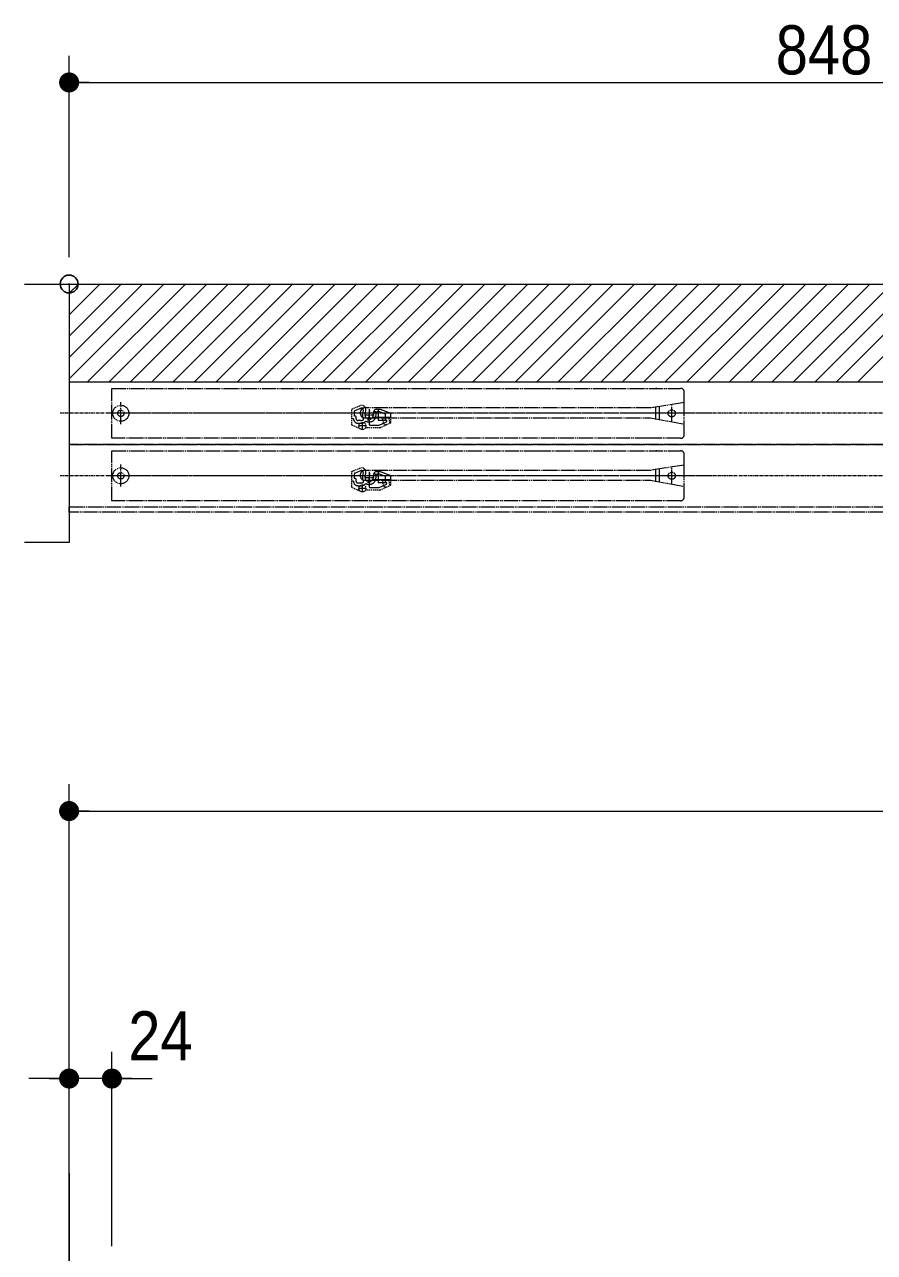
# Model space of a CAD drawing. Units: millimetres, scale not verified. Extents: x -4547 to 4547, y -2305 to 2305.
# Drawn here: x -3218 to -2741, y 673 to 1361 of the extents above; entities that cross this region are included whole.
import ezdxf
from ezdxf.enums import TextEntityAlignment as Align

# ---------------------------------------------------------------- set-up
doc = ezdxf.new("R2010")
doc.units = ezdxf.units.MM
doc.header["$LTSCALE"] = 20
doc.header["$PDMODE"] = 32
doc.header["$PDSIZE"] = 10
for name, pattern in [('USER1', [1.11, 0.71, -0.4]), ('USER2', [2.91, 1.76, -0.4, 0.35, -0.4]), ('USER3', [10.5, 8, -0.5, 0.5, -0.5, 0.5, -0.5])]:
    doc.linetypes.add(name, pattern=pattern)
for name, color, linetype, lineweight in [('0-1_2寸法-1', 7, 'Continuous', 15), ('0-2_0', 7, 'Continuous', 25), ('0-4_2寸法-2', 7, 'Continuous', 15), ('0-5_3一般', 7, 'Continuous', 15)]:
    doc.layers.add(name, color=color, linetype=linetype, lineweight=lineweight)
doc.layers.add('0-3_Defpoints', color=7, linetype='Continuous')
doc.styles.add('ＭＳ Ｐゴシック', font='')
doc.styles.get('ＭＳ Ｐゴシック').set_extended_font_data('MS PGothic')

# ---------------------------------------------------------------- blocks, each defined once
blk = doc.blocks.new('_Dot')
at = {"layer": '0-2_0'}
blk.add_line((-10, 0), (-20, 0), dxfattribs=at)
for points in [[(0, 0), (-10, 0), (-9.92, 1.25)], [(0, 0), (-9.92, -1.25), (-10, 0)], [(0, 0), (-9.92, 1.25), (-9.69, 2.49)], [(0, 0), (-9.69, -2.49), (-9.92, -1.25)], [(0, 0), (-9.69, 2.49), (-9.3, 3.68)], [(0, 0), (-9.3, -3.68), (-9.69, -2.49)], [(0, 0), (-9.3, 3.68), (-8.76, 4.82)], [(0, 0), (-8.76, -4.82), (-9.3, -3.68)], [(0, 0), (-8.76, 4.82), (-8.09, 5.88)], [(0, 0), (-8.09, -5.88), (-8.76, -4.82)], [(0, 0), (-8.09, 5.88), (-7.29, 6.85)], [(0, 0), (-7.29, -6.85), (-8.09, -5.88)], [(0, 0), (-7.29, 6.85), (-6.37, 7.71)], [(0, 0), (-6.37, -7.71), (-7.29, -6.85)], [(0, 0), (-6.37, 7.71), (-5.36, 8.44)], [(0, 0), (-5.36, -8.44), (-6.37, -7.71)], [(0, 0), (-5.36, 8.44), (-4.26, 9.05)], [(0, 0), (-4.26, -9.05), (-5.36, -8.44)], [(0, 0), (-4.26, 9.05), (-3.09, 9.51)], [(0, 0), (-3.09, -9.51), (-4.26, -9.05)], [(0, 0), (-3.09, 9.51), (-1.87, 9.82)], [(0, 0), (-1.87, -9.82), (-3.09, -9.51)], [(0, 0), (-1.87, 9.82), (-0.63, 9.98)], [(0, 0), (-0.63, -9.98), (-1.87, -9.82)], [(0, 0), (-0.63, 9.98), (0.63, 9.98)], [(0, 0), (0.63, -9.98), (-0.63, -9.98)], [(0, 0), (0.63, 9.98), (1.87, 9.82)], [(0, 0), (1.87, 9.82), (3.09, 9.51)], [(0, 0), (3.09, 9.51), (4.26, 9.05)], [(0, 0), (4.26, 9.05), (5.36, 8.44)], [(0, 0), (5.36, 8.44), (6.37, 7.71)], [(0, 0), (6.37, 7.71), (7.29, 6.85)], [(0, 0), (7.29, 6.85), (8.09, 5.88)], [(0, 0), (8.09, 5.88), (8.76, 4.82)], [(0, 0), (8.76, 4.82), (9.3, 3.68)], [(0, 0), (9.3, 3.68), (9.69, 2.49)], [(0, 0), (9.69, 2.49), (9.92, 1.25)], [(0, 0), (9.92, 1.25), (10, 0)], [(0, 0), (1.87, -9.82), (0.63, -9.98)], [(0, 0), (3.09, -9.51), (1.87, -9.82)], [(0, 0), (4.26, -9.05), (3.09, -9.51)], [(0, 0), (5.36, -8.44), (4.26, -9.05)], [(0, 0), (6.37, -7.71), (5.36, -8.44)], [(0, 0), (7.29, -6.85), (6.37, -7.71)], [(0, 0), (8.09, -5.88), (7.29, -6.85)], [(0, 0), (8.76, -4.82), (8.09, -5.88)], [(0, 0), (9.3, -3.68), (8.76, -4.82)], [(0, 0), (9.69, -2.49), (9.3, -3.68)], [(0, 0), (9.92, -1.25), (9.69, -2.49)], [(0, 0), (10, 0), (9.92, -1.25)]]:
    blk.add_solid(points, dxfattribs=at)
blk = doc.blocks.new('グループ-7')
at = {"layer": '0-5_3一般', "linetype": 'USER1'}
for p, q in [((-33874, 23338.1), (-33782.5, 23375.1)), ((-33874, 23178.3), (-33874, 23338.1)), ((-33874, 23158.2), (-33874, 23178.3)), ((-33774.1, 23113.5), (-33874, 23158.2)), ((-33558, 23128.3), (-33487.5, 23161.3)), ((-33518.2, 23241.3), (-33458.3, 23241.3)), ((-33487.5, 23161.3), (-33496.1, 23161.3)), ((-33487.5, 23161.3), (-33434.1, 23186.3)), ((-33434.1, 23186.3), (-33434.1, 23244.4)), ((-33558, 23128.3), (-33719.2, 23128.3))]:
    blk.add_line(p, q, dxfattribs=at)
at = {"layer": '0-5_3一般', "linetype": 'USER3'}
for p, q in [((-33844, 23258.3), (-33844, 23311.1)), ((-33837.8, 23320.4), (-33771.3, 23347.3)), ((-33744.1, 23325.3), (-33751.9, 23281.2)), ((-33606.9, 23306.2), (-33625.7, 23306.2)), ((-33604.4, 23254.3), (-33596.7, 23297.9)), ((-33854, 23228.3), (-33874, 23228.3)), ((-33834, 23258.3), (-33844, 23258.3)), ((-33824, 23228.3), (-33824, 23248.3)), ((-33773.2, 23208.3), (-33804, 23208.3)), ((-33804, 23178.3), (-33773.2, 23178.3)), ((-33709.6, 23148.3), (-33798.1, 23148.3)), ((-33754, 23105.2), (-33754, 23190.9)), ((-33678, 23182.9), (-33678, 23168.3))]:
    blk.add_line(p, q, dxfattribs=at)
at = {"layer": '0-5_3一般'}
for p, q in [((-33722.4, 23276), (-33714.6, 23320.1)), ((-33634.2, 23258.1), (-33625.7, 23306.2)), ((-33595.6, 23336.2), (-33554.1, 23336.2)), ((-33574.1, 23244.4), (-33574.1, 23336.2)), ((-33554.1, 23336.2), (-33434.1, 23292.3)), ((-33434.1, 23244.4), (-33434.1, 23292.3)), ((-33434.1, 23244.4), (-33639.9, 23244.4)), ((-33706, 23118.5), (-33705.8, 23118.5))]:
    blk.add_line(p, q, dxfattribs=at)
at = {"layer": '0-5_3一般', "linetype": 'USER2'}
for p, q in [((-33688.2, 23210.7), (-33668.4, 23322.7)), ((-33678, 23334.8), (-33678, 23192.3)), ((-33623, 23268.1), (-33730, 23268.1))]:
    blk.add_line(p, q, dxfattribs=at)
at = {"layer": '0-5_3一般'}
blk.add_lwpolyline([(-33625.7, 23306.2), (-33624.8, 23311.2), (-33624.7, 23311.9)], dxfattribs=at)
at = {"layer": '0-5_3一般', "linetype": 'USER3'}
for points in [[(-33489.7, 23214.4), (-33493.7, 23214.4), (-33493.7, 23282.2), (-33559.4, 23306.2), (-33586.8, 23306.2)], [(-33578.9, 23306.2), (-33578.9, 23214.4), (-33493.7, 23214.4)], [(-33668, 23158.3), (-33564.6, 23158.3), (-33485.4, 23195.4)]]:
    blk.add_lwpolyline(points, dxfattribs=at)
at = {"layer": '0-5_3一般', "linetype": 'USER1'}
blk.add_circle((-33754, 23148.1), 40, dxfattribs=at)
at = {"layer": '0-5_3一般', "linetype": 'USER3'}
for centre, radius, start, end in [((-33834, 23311.1), 10, 112, 180), ((-33763.8, 23328.7), 20, 350, 112), ((-33678, 23268.1), 75, 170, 210.61044), ((-33607.3, 23296.2), 10, 350, 90), ((-33586.8, 23296.2), 10, 89.99311, 170), ((-33804, 23228.3), 50, 180, 270), ((-33834, 23248.3), 10, 0, 90), ((-33804, 23228.3), 20, 180, 270), ((-33773.2, 23258.3), 50, 270, 303.37232), ((-33773.2, 23258.3), 80, 270, 315.84838), ((-33751.2, 23224.9), 10, 303.37232, 30.61044), ((-33678, 23267.3), 75, 239.77183, 350), ((-33668, 23182.9), 10, 96.75633, 180), ((-33668, 23168.3), 10, 180, 270), ((-33489.7, 23204.4), 10, 295.10112, 90)]:
    blk.add_arc(centre, radius, start, end, dxfattribs=at)
at = {"layer": '0-5_3一般', "linetype": 'USER1'}
for centre, radius, start, end in [((-33763.8, 23328.7), 50, 25.22133, 112), ((-33678, 23268.1), 45, 218.64617, 321.35383), ((-33518.2, 23231.3), 10, 90, 199.43506), ((-33754, 23148.1), 240, 7.33283, 19.43506), ((-33496.1, 23181.3), 20, 187.33283, 270), ((-33754, 23148.1), 310, 6.06524, 17.49336)]:
    blk.add_arc(centre, radius, start, end, dxfattribs=at)
at = {"layer": '0-5_3一般'}
for centre, radius, start, end in [((-33678, 23268.1), 45, 170, 218.64617), ((-33763.8, 23328.7), 50, 350, 25.22133), ((-33595.3, 23306.3), 29.9, 169.32488, 170.67512), ((-33595.3, 23306.3), 29.9, 89.79203, 169.32488), ((-33678, 23268.1), 45, 321.35383, 347.13707)]:
    blk.add_arc(centre, radius, start, end, dxfattribs=at)
blk = doc.blocks.new('グループ-8')
at = {"layer": '0-5_3一般', "linetype": 'USER1'}
for p, q in [((-33874, 22638.1), (-33782.5, 22675.1)), ((-33874, 22478.3), (-33874, 22638.1)), ((-33874, 22458.2), (-33874, 22478.3)), ((-33774.1, 22413.5), (-33874, 22458.2)), ((-33558, 22428.3), (-33487.5, 22461.3)), ((-33518.2, 22541.3), (-33458.3, 22541.3)), ((-33487.5, 22461.3), (-33496.1, 22461.3)), ((-33487.5, 22461.3), (-33434.1, 22486.3)), ((-33434.1, 22486.3), (-33434.1, 22544.4)), ((-33558, 22428.3), (-33719.2, 22428.3))]:
    blk.add_line(p, q, dxfattribs=at)
at = {"layer": '0-5_3一般', "linetype": 'USER3'}
for p, q in [((-33844, 22558.3), (-33844, 22611.1)), ((-33837.8, 22620.4), (-33771.3, 22647.3)), ((-33744.1, 22625.3), (-33751.9, 22581.2)), ((-33606.9, 22606.2), (-33625.7, 22606.2)), ((-33604.4, 22554.3), (-33596.7, 22597.9)), ((-33559.4, 22606.2), (-33586.8, 22606.2)), ((-33578.9, 22606.2), (-33578.9, 22514.4)), ((-33493.7, 22582.2), (-33559.4, 22606.2)), ((-33854, 22528.3), (-33874, 22528.3)), ((-33834, 22558.3), (-33844, 22558.3)), ((-33824, 22528.3), (-33824, 22548.3)), ((-33773.2, 22508.3), (-33804, 22508.3)), ((-33804, 22478.3), (-33773.2, 22478.3)), ((-33709.6, 22448.3), (-33798.1, 22448.3)), ((-33754, 22405.2), (-33754, 22490.9)), ((-33678, 22482.9), (-33678, 22468.3)), ((-33668, 22458.3), (-33564.6, 22458.3)), ((-33578.9, 22514.4), (-33493.7, 22514.4)), ((-33564.6, 22458.3), (-33485.4, 22495.4)), ((-33493.7, 22514.4), (-33493.7, 22582.2)), ((-33489.7, 22514.4), (-33493.7, 22514.4))]:
    blk.add_line(p, q, dxfattribs=at)
at = {"layer": '0-5_3一般'}
for p, q in [((-33722.4, 22576), (-33714.6, 22620.1)), ((-33634.2, 22558.1), (-33625.7, 22606.2)), ((-33625.7, 22606.2), (-33624.8, 22611.2)), ((-33624.8, 22611.2), (-33624.7, 22611.9)), ((-33595.6, 22636.2), (-33554.1, 22636.2)), ((-33574.1, 22544.4), (-33574.1, 22636.2)), ((-33554.1, 22636.2), (-33434.1, 22592.3)), ((-33434.1, 22544.4), (-33434.1, 22592.3)), ((-33434.1, 22544.4), (-33639.9, 22544.4)), ((-33706, 22418.5), (-33705.8, 22418.5))]:
    blk.add_line(p, q, dxfattribs=at)
at = {"layer": '0-5_3一般', "linetype": 'USER2'}
for p, q in [((-33688.2, 22510.7), (-33668.4, 22622.7)), ((-33678, 22634.8), (-33678, 22492.3)), ((-33623, 22568.1), (-33730, 22568.1))]:
    blk.add_line(p, q, dxfattribs=at)
at = {"layer": '0-5_3一般', "linetype": 'USER1'}
blk.add_circle((-33754, 22448.1), 40, dxfattribs=at)
at = {"layer": '0-5_3一般', "linetype": 'USER3'}
for centre, radius, start, end in [((-33834, 22611.1), 10, 112, 180), ((-33763.8, 22628.7), 20, 350, 112), ((-33607.3, 22596.2), 10, 350, 90), ((-33586.8, 22596.2), 10, 89.99311, 170), ((-33804, 22528.3), 50, 180, 270), ((-33834, 22548.3), 10, 0, 90), ((-33804, 22528.3), 20, 180, 270), ((-33773.2, 22558.3), 50, 270, 303.37232), ((-33773.2, 22558.3), 80, 270, 315.84838), ((-33678, 22568.1), 75, 170, 210.61044), ((-33751.2, 22524.9), 10, 303.37232, 30.61044), ((-33678, 22567.3), 75, 239.77183, 350), ((-33668, 22482.9), 10, 96.75633, 180), ((-33668, 22468.3), 10, 180, 270), ((-33489.7, 22504.4), 10, 295.10112, 90)]:
    blk.add_arc(centre, radius, start, end, dxfattribs=at)
at = {"layer": '0-5_3一般', "linetype": 'USER1'}
for centre, radius, start, end in [((-33763.8, 22628.7), 50, 25.22133, 112), ((-33678, 22568.1), 45, 218.64617, 321.35383), ((-33518.2, 22531.3), 10, 90, 199.43506), ((-33754, 22448.1), 240, 7.33283, 19.43506), ((-33496.1, 22481.3), 20, 187.33283, 270), ((-33754, 22448.1), 310, 6.06524, 17.49336)]:
    blk.add_arc(centre, radius, start, end, dxfattribs=at)
at = {"layer": '0-5_3一般'}
for centre, radius, start, end in [((-33763.8, 22628.7), 50, 350, 25.22133), ((-33595.3, 22606.3), 29.9, 169.32488, 170.67512), ((-33595.3, 22606.3), 29.9, 89.79203, 169.32488), ((-33678, 22568.1), 45, 170, 218.64617), ((-33678, 22568.1), 45, 321.35383, 347.13707)]:
    blk.add_arc(centre, radius, start, end, dxfattribs=at)
blk = doc.blocks.new('グループ-11')
at = {"layer": '0-5_3一般'}
for p, q in [((-37544, 24740), (-37044, 24740)), ((-37044, 24740), (-37044, 23640)), ((-37044, 24740), (-20084, 24740)), ((-37044, 22000), (-37044, 21840)), ((-37044, 21840), (-37544, 21840))]:
    blk.add_line(p, q, dxfattribs=at)
at = {"layer": '0-5_3一般', "lineweight": 5}
for p, q in [((-37044, 24636), (-36940, 24740)), ((-37044, 24396), (-36700, 24740)), ((-37044, 24156), (-36460, 24740)), ((-37044, 23916), (-36220, 24740)), ((-37044, 23676), (-35980, 24740)), ((-36840, 23640), (-35740, 24740)), ((-36600, 23640), (-35500, 24740)), ((-36360, 23640), (-35260, 24740)), ((-36120, 23640), (-35020, 24740)), ((-35880, 23640), (-34780, 24740)), ((-35640, 23640), (-34540, 24740)), ((-35400, 23640), (-34300, 24740)), ((-35160, 23640), (-34060, 24740)), ((-34920, 23640), (-33820, 24740)), ((-34680, 23640), (-33580, 24740)), ((-34440, 23640), (-33340, 24740)), ((-34200, 23640), (-33100, 24740)), ((-33960, 23640), (-32860, 24740)), ((-33720, 23640), (-32620, 24740)), ((-33480, 23640), (-32380, 24740)), ((-33240, 23640), (-32140, 24740)), ((-33000, 23640), (-31900, 24740)), ((-32760, 23640), (-31660, 24740)), ((-32520, 23640), (-31420, 24740)), ((-32280, 23640), (-31180, 24740)), ((-32040, 23640), (-30940, 24740)), ((-31800, 23640), (-30700, 24740)), ((-31560, 23640), (-30460, 24740)), ((-31320, 23640), (-30220, 24740)), ((-31080, 23640), (-29980, 24740)), ((-30840, 23640), (-29740, 24740)), ((-30600, 23640), (-29500, 24740)), ((-30360, 23640), (-29260, 24740)), ((-30120, 23640), (-29020, 24740)), ((-29880, 23640), (-28780, 24740)), ((-29640, 23640), (-28540, 24740)), ((-29400, 23640), (-28300, 24740)), ((-29160, 23640), (-28060, 24740)), ((-28920, 23640), (-27820, 24740)), ((-28680, 23640), (-27580, 24740)), ((-28440, 23640), (-27340, 24740)), ((-28200, 23640), (-27100, 24740))]:
    blk.add_line(p, q, dxfattribs=at)
at = {"layer": '0-5_3一般', "linetype": 'USER3'}
for p, q in [((11786, 23640), (-37044, 23640)), ((-37044, 23640), (-37044, 22940)), ((-36564, 23570), (-31798.6, 23570)), ((-36564, 23010.1), (-36564, 23570)), ((-31798.6, 23570), (-30184, 23570)), ((-30452.3, 23570), (-30464, 23570)), ((-36464, 23167.8), (-36464, 23415.2)), ((-36464, 23167.8), (-36464, 23415.2)), ((-30144, 23410), (-30524, 23350)), ((-30144, 23374.8), (-30144, 23530)), ((-29827.6, 23290), (-36608.8, 23290)), ((-33774, 23280), (-33774, 23310)), ((-30524, 23350), (-33734, 23350)), ((-30464, 23222), (-30464, 23368)), ((-30424, 23365.8), (-30424, 23221.6)), ((-30284, 23199), (-30284, 23377.8)), ((-30144, 23050.1), (-30144, 23374.8)), ((-33734, 23240), (-30524, 23240)), ((-30524, 23240), (-30144, 23170)), ((-30538.6, 23010.1), (-36564, 23010.1)), ((-30184, 23010.1), (-30538.6, 23010.1)), ((-37044, 22940), (11786, 22940)), ((-36564, 22310.1), (-36564, 22870)), ((-36564, 22870), (-31798.6, 22870)), ((-31798.6, 22870), (-30184, 22870)), ((-30452.3, 22870), (-30464, 22870)), ((-30144, 22674.8), (-30144, 22830)), ((-29827.6, 22590), (-36608.8, 22590)), ((-36464, 22467.8), (-36464, 22715.2)), ((-36464, 22467.8), (-36464, 22715.2)), ((-33774, 22580), (-33774, 22610)), ((-30524, 22650), (-33734, 22650)), ((-30144, 22710), (-30524, 22650)), ((-30464, 22522), (-30464, 22668)), ((-30424, 22665.8), (-30424, 22521.6)), ((-30284, 22499), (-30284, 22677.8)), ((-30144, 22350.1), (-30144, 22674.8)), ((-33734, 22540), (-30524, 22540)), ((-30524, 22540), (-30144, 22470)), ((-30538.6, 22310.1), (-36564, 22310.1)), ((-30184, 22310.1), (-30538.6, 22310.1))]:
    blk.add_line(p, q, dxfattribs=at)
at = {"layer": '0-5_3一般', "linetype": 'USER2'}
for p, q in [((11886, 23290), (-37144, 23290)), ((11886, 22590), (-37144, 22590))]:
    blk.add_line(p, q, dxfattribs=at)
at = {"layer": '0-5_3一般'}
for points in [[(-37044, 24740), (-37044, 24660), (-37044, 22000)], [(-20084, 24740), (-20084, 23640), (-37044, 23640)]]:
    blk.add_lwpolyline(points, dxfattribs=at)
at = {"layer": '0-5_3一般', "linetype": 'USER3'}
for points in [[(11786, 22940), (-37044, 22940), (-37044, 22240), (11786, 22240)], [(11786, 22180), (-37044, 22180), (-37044, 22240), (11786, 22240)]]:
    blk.add_lwpolyline(points, close=True, dxfattribs=at)
for centre, radius in [((-36464, 23290), 90), ((-36464, 23290), 36), ((-30284, 23290), 40), ((-36464, 22590), 90), ((-36464, 22590), 36), ((-30284, 22590), 40)]:
    blk.add_circle(centre, radius, dxfattribs=at)
for centre, start, end in [((-30184, 23530), 0, 90), ((-33734, 23310), 90, 180), ((-33734, 23280), 180, 270), ((-30184, 23050.1), 270, 0), ((-30184, 22830), 0, 90), ((-33734, 22610), 90, 180), ((-33734, 22580), 180, 270), ((-30184, 22350.1), 270, 0)]:
    blk.add_arc(centre, 40, start, end, dxfattribs=at)
at = {"layer": '0-5_3一般'}
for name in ['グループ-7', 'グループ-8']:
    blk.add_blockref(name, (0, 0), dxfattribs=at)
blk = doc.blocks.new('グループ-13')
at = {"layer": '0-5_3一般'}
blk.add_line((-37044, 14770), (-37044, 13710), dxfattribs=at)
blk.add_lwpolyline([(11796, 14770), (11796, 13710), (-37044, 13710), (-37044, 14770)], dxfattribs=at)

msp = doc.modelspace()

# ---------------------------------------------------------------- linework, layer by layer
at = {"layer": '0-1_2寸法-1'}
for p, q in [((-3192.82, 1230.61), (-3192.82, 1343.63)), ((-3181.57, 1328.63), (-2356.08, 1328.63)), ((-3192.82, 785.11), (-3192.82, 935.11)), ((-3181.57, 920.11), (-762.08, 920.11))]:
    msp.add_line(p, q, dxfattribs=at)
at = {"layer": '0-3_Defpoints'}
for p in [(-3192.82, 1215.61), (-3192.82, 770.11)]:
    msp.add_point(p, dxfattribs=at)
at = {"layer": '0-4_2寸法-2'}
for p, q in [((-3192.82, 677.11), (-3192.82, 785.11)), ((-3168.82, 676.11), (-3168.82, 785.11)), ((-3204.08, 770.11), (-3215.33, 770.11)), ((-3168.82, 770.11), (-3192.82, 770.11)), ((-3157.57, 770.11), (-3146.31, 770.11))]:
    msp.add_line(p, q, dxfattribs=at)

# ---------------------------------------------------------------- block references
at = {"layer": '0-1_2寸法-1', "xscale": 0.5627563, "yscale": 0.5627563, "rotation": 180}
for p in [(-3192.82, 1328.63), (-3192.82, 920.11)]:
    msp.add_blockref('_Dot', p, dxfattribs=at)
at = {"layer": '0-4_2寸法-2', "xscale": 0.5627563, "yscale": 0.5627563}
msp.add_blockref('_Dot', (-3192.82, 770.11), dxfattribs=at)
at = {"layer": '0-4_2寸法-2', "xscale": 0.5627563, "yscale": 0.5627563, "rotation": 180}
msp.add_blockref('_Dot', (-3168.82, 770.11), dxfattribs=at)
at = {"layer": '0-5_3一般', "xscale": 0.05, "yscale": 0.05}
for name in ['グループ-11', 'グループ-13']:
    msp.add_blockref(name, (-1340.62, -21.39), dxfattribs=at)

# ---------------------------------------------------------------- texts
at = {"layer": '0-1_2寸法-1', "style": 'ＭＳ Ｐゴシック', "width": 0.9}
msp.add_text('848', height=27.57, dxfattribs=at).set_placement((-2796.49, 1324.84), align=Align.BOTTOM_LEFT)
at = {"layer": '0-4_2寸法-2', "style": 'ＭＳ Ｐゴシック', "width": 0.9}
msp.add_text('24', height=27.57, dxfattribs=at).set_placement((-3159.64, 771.97), align=Align.BOTTOM_LEFT)

doc.saveas('drawing.dxf')
